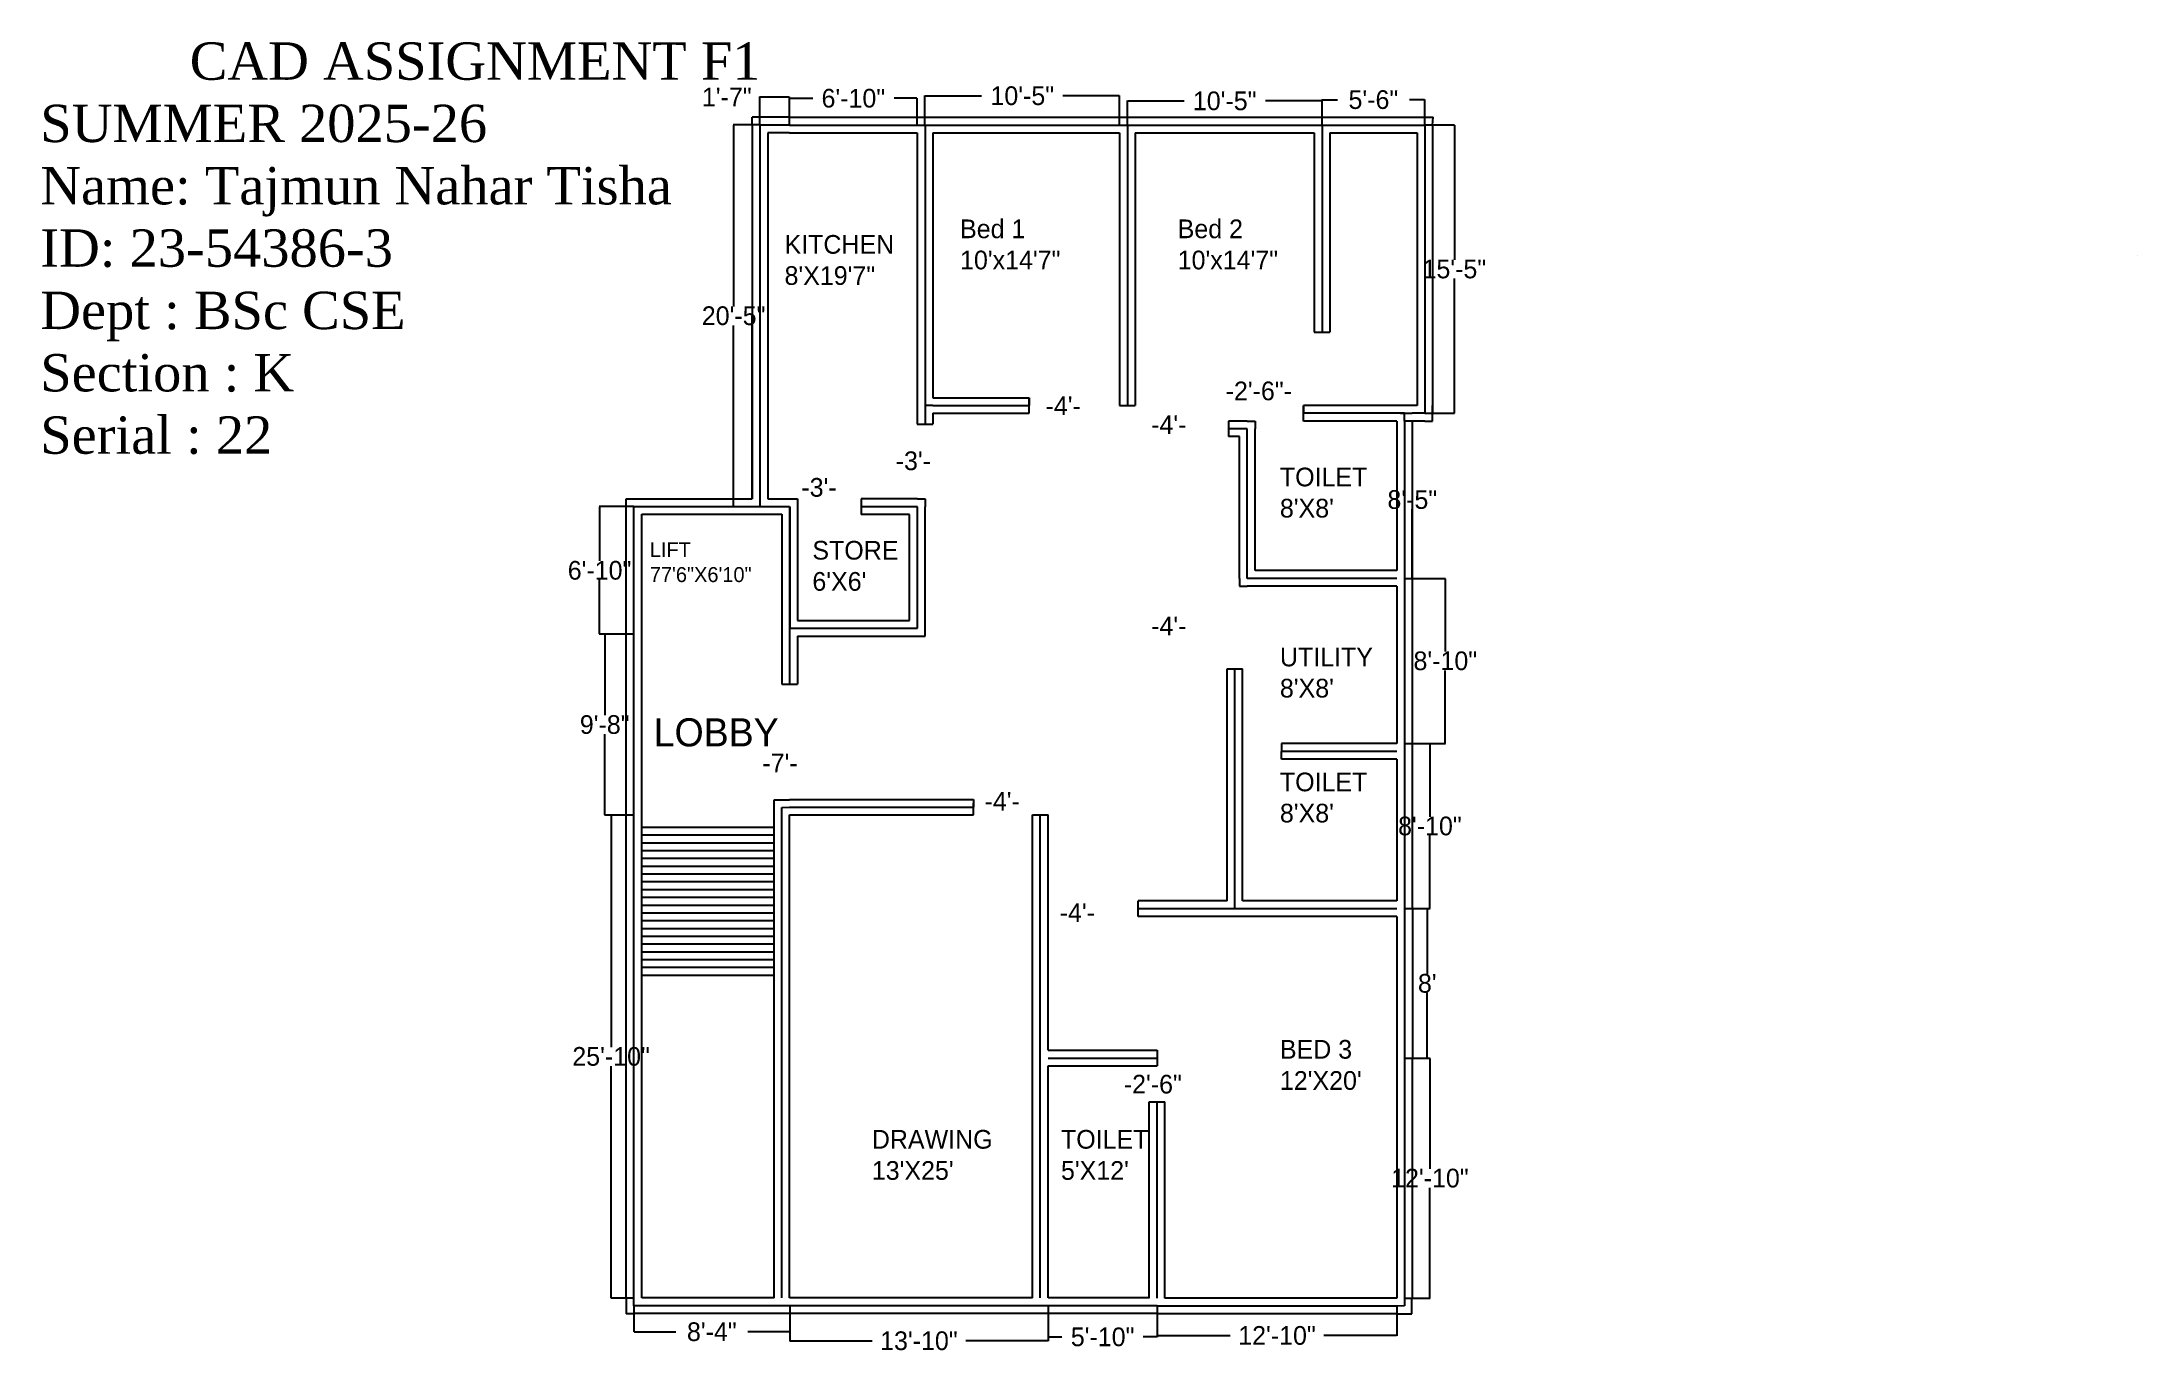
# Model space of a CAD drawing. Header units: inches. Extents: x 29 to 1375, y -263 to 579.
import ezdxf

# ---------------------------------------------------------------- set-up
doc = ezdxf.new("R2010")
doc.units = ezdxf.units.IN
doc.header["$MEASUREMENT"] = 0
doc.dimstyles.get("Standard").update_dxf_attribs({"dimtxt": 12, "dimasz": 0.18, "dimexe": 0.18, "dimexo": 0.0625, "dimgap": 0.09, "dimtad": 0, "dimtih": 1, "dimtoh": 1, "dimdec": 4, "dimzin": 0, "dimdsep": 46, "dimlunit": 4, "dimtxsty": 'Standard', "dimcen": 0.09, "dimadec": 0, "dimazin": 0, "dimtfac": 1, "dimtdec": 4, "dimtofl": 0, "dimtmove": 0, "dimatfit": 3, "dimfxl": 1, "dimtolj": 1, "dimtzin": 0, "dimarcsym": 0})

# ---------------------------------------------------------------- blocks, each defined once
blk = doc.blocks.new('*D30')
at = {"color": 0, "lineweight": -2}
for p, q in [((509.6, 525.4), (509.6, 542.6)), ((509.8, 542.5), (524.5, 542.5)), ((591.4, 542.5), (576.7, 542.5)), ((591.6, 525.4), (591.6, 542.6))]:
    blk.add_line(p, q, dxfattribs=at)
at = {"color": 0}
for points in [[(509.8, 542.5), (509.8, 542.4), (509.6, 542.5)], [(591.4, 542.5), (591.4, 542.4), (591.6, 542.5)]]:
    blk.add_solid(points, dxfattribs=at)
at = {"layer": 'Defpoints', "color": 0}
for p in [(591.6, 542.5), (509.6, 525.4), (591.6, 525.4)]:
    blk.add_point(p, dxfattribs=at)
at = {"color": 0, "insert": (550.6, 542.5), "char_height": 12, "attachment_point": 5}
blk.add_mtext('\\A1;6\'-10"', dxfattribs=at)
blk = doc.blocks.new('*D31')
at = {"color": 0, "lineweight": -2}
for p, q in [((490.6, 543.3), (490.4, 543.3)), ((490.6, 525.4), (490.6, 543.5)), ((509.4, 543.3), (490.8, 543.3)), ((509.6, 525.4), (509.6, 543.5))]:
    blk.add_line(p, q, dxfattribs=at)
at = {"color": 0}
for points in [[(490.8, 543.3), (490.8, 543.3), (490.6, 543.3)], [(509.4, 543.3), (509.4, 543.3), (509.6, 543.3)]]:
    blk.add_solid(points, dxfattribs=at)
at = {"layer": 'Defpoints', "color": 0}
for p in [(490.6, 543.3), (490.6, 525.4), (509.6, 525.4)]:
    blk.add_point(p, dxfattribs=at)
at = {"color": 0, "insert": (469.3, 543.3), "char_height": 12, "attachment_point": 5}
blk.add_mtext('\\A1;1\'-7"', dxfattribs=at)
blk = doc.blocks.new('*D32')
at = {"color": 0, "lineweight": -2}
for p, q in [((490.5, 525.4), (473.5, 525.4)), ((473.7, 525.2), (473.7, 408.9)), ((473.7, 280.5), (473.7, 396.8)), ((490.5, 280.4), (473.5, 280.4))]:
    blk.add_line(p, q, dxfattribs=at)
at = {"color": 0}
for points in [[(473.7, 525.2), (473.7, 525.2), (473.7, 525.4)], [(473.7, 280.5), (473.7, 280.5), (473.7, 280.4)]]:
    blk.add_solid(points, dxfattribs=at)
at = {"layer": 'Defpoints', "color": 0}
for p in [(490.6, 525.4), (473.7, 280.4), (490.6, 280.4)]:
    blk.add_point(p, dxfattribs=at)
at = {"color": 0, "insert": (473.7, 402.9), "char_height": 12, "attachment_point": 5}
blk.add_mtext('\\A1;20\'-5"', dxfattribs=at)
blk = doc.blocks.new('*D33')
at = {"color": 0, "lineweight": -2}
for p, q in [((596.6, 525.4), (596.6, 544.3)), ((596.8, 544.1), (633, 544.1)), ((721.4, 544.1), (685.2, 544.1)), ((721.6, 525.4), (721.6, 544.3))]:
    blk.add_line(p, q, dxfattribs=at)
at = {"color": 0}
for points in [[(596.8, 544.1), (596.8, 544.1), (596.6, 544.1)], [(721.4, 544.1), (721.4, 544.1), (721.6, 544.1)]]:
    blk.add_solid(points, dxfattribs=at)
at = {"layer": 'Defpoints', "color": 0}
for p in [(721.6, 544.1), (596.6, 525.4), (721.6, 525.4)]:
    blk.add_point(p, dxfattribs=at)
at = {"color": 0, "insert": (659.1, 544.1), "char_height": 12, "attachment_point": 5}
blk.add_mtext('\\A1;10\'-5"', dxfattribs=at)
blk = doc.blocks.new('*D34')
at = {"color": 0, "lineweight": -2}
for p, q in [((726.6, 525.4), (726.6, 541)), ((726.8, 540.8), (763, 540.8)), ((851.4, 540.8), (815.2, 540.8)), ((851.6, 525.4), (851.6, 541))]:
    blk.add_line(p, q, dxfattribs=at)
at = {"color": 0}
for points in [[(726.8, 540.8), (726.8, 540.8), (726.6, 540.8)], [(851.4, 540.8), (851.4, 540.8), (851.6, 540.8)]]:
    blk.add_solid(points, dxfattribs=at)
at = {"layer": 'Defpoints', "color": 0}
for p in [(851.6, 540.8), (726.6, 525.4), (851.6, 525.4)]:
    blk.add_point(p, dxfattribs=at)
at = {"color": 0, "insert": (789.1, 540.8), "char_height": 12, "attachment_point": 5}
blk.add_mtext('\\A1;10\'-5"', dxfattribs=at)
blk = doc.blocks.new('*D35')
at = {"color": 0, "lineweight": -2}
for p, q in [((851.6, 525.4), (851.6, 541.8)), ((851.8, 541.6), (861.5, 541.6)), ((917.4, 541.6), (907.7, 541.6)), ((917.6, 525.4), (917.6, 541.8))]:
    blk.add_line(p, q, dxfattribs=at)
at = {"color": 0}
for points in [[(851.8, 541.7), (851.8, 541.6), (851.6, 541.6)], [(917.4, 541.7), (917.4, 541.6), (917.6, 541.6)]]:
    blk.add_solid(points, dxfattribs=at)
at = {"layer": 'Defpoints', "color": 0}
for p in [(917.6, 541.6), (851.6, 525.4), (917.6, 525.4)]:
    blk.add_point(p, dxfattribs=at)
at = {"color": 0, "insert": (884.6, 541.6), "char_height": 12, "attachment_point": 5}
blk.add_mtext('\\A1;5\'-6"', dxfattribs=at)
blk = doc.blocks.new('*D36')
at = {"color": 0, "lineweight": -2}
for p, q in [((917.7, 525.4), (936.8, 525.4)), ((936.6, 525.2), (936.6, 438.9)), ((936.6, 340.5), (936.6, 426.8)), ((917.7, 340.4), (936.8, 340.4))]:
    blk.add_line(p, q, dxfattribs=at)
at = {"color": 0}
for points in [[(936.6, 525.2), (936.7, 525.2), (936.6, 525.4)], [(936.6, 340.5), (936.7, 340.5), (936.6, 340.4)]]:
    blk.add_solid(points, dxfattribs=at)
at = {"layer": 'Defpoints', "color": 0}
for p in [(917.6, 525.4), (917.6, 340.4), (936.6, 340.4)]:
    blk.add_point(p, dxfattribs=at)
at = {"color": 0, "insert": (936.6, 432.9), "char_height": 12, "attachment_point": 5}
blk.add_mtext('\\A1;15\'-5"', dxfattribs=at)
blk = doc.blocks.new('*D37')
at = {"color": 0, "lineweight": -2}
for p, q in [((904.7, 335.4), (909.8, 335.4)), ((909.6, 335.2), (909.6, 290.9)), ((909.6, 234.5), (909.6, 278.8)), ((904.7, 234.4), (909.8, 234.4))]:
    blk.add_line(p, q, dxfattribs=at)
at = {"color": 0}
for points in [[(909.6, 335.2), (909.6, 335.2), (909.6, 335.4)], [(909.6, 234.5), (909.6, 234.5), (909.6, 234.4)]]:
    blk.add_solid(points, dxfattribs=at)
at = {"layer": 'Defpoints', "color": 0}
for p in [(904.6, 335.4), (904.6, 234.4), (909.6, 234.4)]:
    blk.add_point(p, dxfattribs=at)
at = {"color": 0, "insert": (909.6, 284.9), "char_height": 12, "attachment_point": 5}
blk.add_mtext('\\A1;8\'-5"', dxfattribs=at)
blk = doc.blocks.new('*D38')
at = {"color": 0, "lineweight": -2}
for p, q in [((904.7, 234.4), (931, 234.4)), ((930.8, 234.2), (930.8, 187.4)), ((930.8, 128.5), (930.8, 175.3)), ((904.7, 128.4), (931, 128.4))]:
    blk.add_line(p, q, dxfattribs=at)
at = {"color": 0}
for points in [[(930.8, 234.2), (930.9, 234.2), (930.8, 234.4)], [(930.8, 128.5), (930.9, 128.5), (930.8, 128.4)]]:
    blk.add_solid(points, dxfattribs=at)
at = {"layer": 'Defpoints', "color": 0}
for p in [(904.6, 234.4), (904.6, 128.4), (930.8, 128.4)]:
    blk.add_point(p, dxfattribs=at)
at = {"color": 0, "insert": (930.8, 181.4), "char_height": 12, "attachment_point": 5}
blk.add_mtext('\\A1;8\'-10"', dxfattribs=at)
blk = doc.blocks.new('*D39')
at = {"color": 0, "lineweight": -2}
for p, q in [((904.7, 128.4), (921.1, 128.4)), ((920.9, 128.2), (920.9, 81.4)), ((920.9, 22.5), (920.9, 69.3)), ((904.7, 22.4), (921.1, 22.4))]:
    blk.add_line(p, q, dxfattribs=at)
at = {"color": 0}
for points in [[(920.9, 128.2), (920.9, 128.2), (920.9, 128.4)], [(920.9, 22.5), (920.9, 22.5), (920.9, 22.4)]]:
    blk.add_solid(points, dxfattribs=at)
at = {"layer": 'Defpoints', "color": 0}
for p in [(904.6, 128.4), (904.6, 22.4), (920.9, 22.4)]:
    blk.add_point(p, dxfattribs=at)
at = {"color": 0, "insert": (920.9, 75.4), "char_height": 12, "attachment_point": 5}
blk.add_mtext('\\A1;8\'-10"', dxfattribs=at)
blk = doc.blocks.new('*D40')
at = {"color": 0, "lineweight": -2}
for p, q in [((904.7, 22.4), (919.4, 22.4)), ((919.2, 22.2), (919.2, -19.6)), ((919.2, -73.5), (919.2, -31.7)), ((904.7, -73.6), (919.4, -73.6))]:
    blk.add_line(p, q, dxfattribs=at)
at = {"color": 0}
for points in [[(919.2, 22.2), (919.3, 22.2), (919.2, 22.4)], [(919.2, -73.5), (919.3, -73.5), (919.2, -73.6)]]:
    blk.add_solid(points, dxfattribs=at)
at = {"layer": 'Defpoints', "color": 0}
for p in [(904.7, 22.4), (919.2, 22.4), (904.7, -73.6)]:
    blk.add_point(p, dxfattribs=at)
at = {"color": 0, "insert": (919.2, -25.6), "char_height": 12, "attachment_point": 5}
blk.add_mtext("\\A1;8'", dxfattribs=at)
blk = doc.blocks.new('*D41')
at = {"color": 0, "lineweight": -2}
for p, q in [((904.7, -73.6), (921.1, -73.6)), ((920.9, -73.8), (920.9, -144.6)), ((920.9, -227.5), (920.9, -156.7)), ((904.7, -227.6), (921.1, -227.6))]:
    blk.add_line(p, q, dxfattribs=at)
at = {"color": 0}
for points in [[(920.9, -73.8), (920.9, -73.8), (920.9, -73.6)], [(920.9, -227.5), (920.9, -227.5), (920.9, -227.6)]]:
    blk.add_solid(points, dxfattribs=at)
at = {"layer": 'Defpoints', "color": 0}
for p in [(904.6, -73.6), (904.6, -227.6), (920.9, -227.6)]:
    blk.add_point(p, dxfattribs=at)
at = {"color": 0, "insert": (920.9, -150.6), "char_height": 12, "attachment_point": 5}
blk.add_mtext('\\A1;12\'-10"', dxfattribs=at)
blk = doc.blocks.new('*D42')
at = {"color": 0, "lineweight": -2}
for p, q in [((745.7, -232.7), (745.7, -251.8)), ((899.7, -232.7), (899.7, -251.8)), ((745.9, -251.6), (792.6, -251.6)), ((899.5, -251.6), (852.8, -251.6))]:
    blk.add_line(p, q, dxfattribs=at)
at = {"color": 0}
for points in [[(745.9, -251.6), (745.9, -251.7), (745.7, -251.6)], [(899.5, -251.6), (899.5, -251.7), (899.7, -251.6)]]:
    blk.add_solid(points, dxfattribs=at)
at = {"layer": 'Defpoints', "color": 0}
for p in [(745.7, -232.6), (899.7, -232.6), (899.7, -251.6)]:
    blk.add_point(p, dxfattribs=at)
at = {"color": 0, "insert": (822.7, -251.6), "char_height": 12, "attachment_point": 5}
blk.add_mtext('\\A1;12\'-10"', dxfattribs=at)
blk = doc.blocks.new('*D43')
at = {"color": 0, "lineweight": -2}
for p, q in [((675.7, -232.5), (675.7, -252.7)), ((745.7, -232.5), (745.7, -252.7)), ((675.9, -252.5), (684.6, -252.5)), ((745.5, -252.5), (736.8, -252.5))]:
    blk.add_line(p, q, dxfattribs=at)
at = {"color": 0}
for points in [[(675.9, -252.4), (675.9, -252.5), (675.7, -252.5)], [(745.5, -252.4), (745.5, -252.5), (745.7, -252.5)]]:
    blk.add_solid(points, dxfattribs=at)
at = {"layer": 'Defpoints', "color": 0}
for p in [(675.7, -232.5), (745.7, -232.5), (745.7, -252.5)]:
    blk.add_point(p, dxfattribs=at)
at = {"color": 0, "insert": (710.7, -252.5), "char_height": 12, "attachment_point": 5}
blk.add_mtext('\\A1;5\'-10"', dxfattribs=at)
blk = doc.blocks.new('*D44')
at = {"color": 0, "lineweight": -2}
for p, q in [((509.7, -232.5), (509.7, -255.1)), ((675.7, -232.5), (675.7, -255.1)), ((509.9, -255), (562.6, -255)), ((675.5, -255), (622.8, -255))]:
    blk.add_line(p, q, dxfattribs=at)
at = {"color": 0}
for points in [[(509.9, -254.9), (509.9, -255), (509.7, -255)], [(675.5, -254.9), (675.5, -255), (675.7, -255)]]:
    blk.add_solid(points, dxfattribs=at)
at = {"layer": 'Defpoints', "color": 0}
for p in [(509.7, -232.5), (675.7, -232.5), (675.7, -255)]:
    blk.add_point(p, dxfattribs=at)
at = {"color": 0, "insert": (592.7, -255), "char_height": 12, "attachment_point": 5}
blk.add_mtext('\\A1;13\'-10"', dxfattribs=at)
blk = doc.blocks.new('*D45')
at = {"color": 0, "lineweight": -2}
for p, q in [((409.7, -232.5), (409.7, -249.3)), ((509.7, -232.5), (509.7, -249.3)), ((409.9, -249.2), (436.6, -249.2)), ((509.5, -249.2), (482.8, -249.2))]:
    blk.add_line(p, q, dxfattribs=at)
at = {"color": 0}
for points in [[(409.9, -249.1), (409.9, -249.2), (409.7, -249.2)], [(509.5, -249.1), (509.5, -249.2), (509.7, -249.2)]]:
    blk.add_solid(points, dxfattribs=at)
at = {"layer": 'Defpoints', "color": 0}
for p in [(409.7, -232.5), (509.7, -232.5), (509.7, -249.2)]:
    blk.add_point(p, dxfattribs=at)
at = {"color": 0, "insert": (459.7, -249.2), "char_height": 12, "attachment_point": 5}
blk.add_mtext('\\A1;8\'-4"', dxfattribs=at)
blk = doc.blocks.new('*D46')
at = {"color": 0, "lineweight": -2}
for p, q in [((409.6, 82.5), (394.9, 82.5)), ((395, 82.4), (395, -66.4)), ((395, -227.3), (395, -78.6)), ((409.6, -227.5), (394.9, -227.5))]:
    blk.add_line(p, q, dxfattribs=at)
at = {"color": 0}
for points in [[(395, 82.4), (395.1, 82.4), (395, 82.5)], [(395, -227.3), (395.1, -227.3), (395, -227.5)]]:
    blk.add_solid(points, dxfattribs=at)
at = {"layer": 'Defpoints', "color": 0}
for p in [(409.7, 82.5), (395, -227.5), (409.7, -227.5)]:
    blk.add_point(p, dxfattribs=at)
at = {"color": 0, "insert": (395, -72.5), "char_height": 12, "attachment_point": 5}
blk.add_mtext('\\A1;25\'-10"', dxfattribs=at)
blk = doc.blocks.new('*D47')
at = {"color": 0, "lineweight": -2}
for p, q in [((409.6, 280.5), (387.4, 280.5)), ((387.6, 280.4), (387.6, 245.6)), ((387.6, 198.7), (387.6, 233.4)), ((409.6, 198.5), (387.4, 198.5))]:
    blk.add_line(p, q, dxfattribs=at)
at = {"color": 0}
for points in [[(387.6, 280.4), (387.6, 280.4), (387.6, 280.5)], [(387.6, 198.7), (387.6, 198.7), (387.6, 198.5)]]:
    blk.add_solid(points, dxfattribs=at)
at = {"layer": 'Defpoints', "color": 0}
for p in [(387.6, 280.5), (409.7, 280.5), (409.7, 198.5)]:
    blk.add_point(p, dxfattribs=at)
at = {"color": 0, "insert": (387.6, 239.5), "char_height": 12, "attachment_point": 5}
blk.add_mtext('\\A1;6\'-10"', dxfattribs=at)
blk = doc.blocks.new('*D48')
at = {"color": 0, "lineweight": -2}
for p, q in [((409.6, 198.5), (390.7, 198.5)), ((390.9, 198.4), (390.9, 146.6)), ((390.9, 82.7), (390.9, 134.4)), ((409.6, 82.5), (390.7, 82.5))]:
    blk.add_line(p, q, dxfattribs=at)
at = {"color": 0}
for points in [[(390.9, 198.4), (390.9, 198.4), (390.9, 198.5)], [(390.9, 82.7), (390.9, 82.7), (390.9, 82.5)]]:
    blk.add_solid(points, dxfattribs=at)
at = {"layer": 'Defpoints', "color": 0}
for p in [(409.7, 198.5), (390.9, 82.5), (409.7, 82.5)]:
    blk.add_point(p, dxfattribs=at)
at = {"color": 0, "insert": (390.9, 140.5), "char_height": 12, "attachment_point": 5}
blk.add_mtext('\\A1;9\'-8"', dxfattribs=at)

msp = doc.modelspace()

# ---------------------------------------------------------------- linework, layer by layer
for p, q in [((509.61077, 530.35813), (485.61077, 530.35813)), ((485.61077, 525.35813), (485.61077, 530.35813)), ((485.61077, 525.35813), (485.61077, 285.53813)), ((509.61077, 530.35813), (591.61077, 530.35813)), ((509.61077, 530.35813), (591.61077, 530.35813)), ((509.61077, 525.35813), (591.61077, 525.35813)), ((509.61077, 525.35813), (591.61077, 525.35813)), ((591.61077, 525.35813), (596.61077, 525.35813)), ((721.61077, 530.35813), (851.61077, 530.35813)), ((851.61077, 530.35813), (917.61077, 530.35813)), ((851.61077, 525.35813), (851.61077, 453.35813)), ((917.61077, 530.35813), (922.96411, 530.35813)), ((922.61077, 525.35813), (922.61077, 340.35813)), ((509.61077, 520.35813), (495.61077, 520.35813)), ((495.61077, 520.35813), (495.61077, 285.53813)), ((509.61077, 520.35813), (591.61077, 520.35813)), ((591.61077, 520.35813), (591.61077, 405.35813)), ((591.61077, 520.35813), (591.61077, 345.35813)), ((601.61077, 520.35813), (721.61077, 520.35813)), ((601.61077, 520.35813), (601.61077, 350.35813)), ((721.61077, 520.35813), (721.61077, 345.35813)), ((731.61077, 520.35813), (846.61077, 520.35813)), ((731.61077, 520.35813), (731.61077, 345.35813)), ((846.61077, 520.35813), (846.61077, 392.35813)), ((856.61077, 520.35813), (856.61077, 392.35813)), ((856.61077, 520.35813), (912.61077, 520.35813)), ((912.61077, 520.35813), (912.61077, 345.35813)), ((1375.10665, 441.37664), (1375.10665, 441.37664)), ((485.61077, 285.53813), (485.61077, 402.85813)), ((601.61077, 350.35813), (663.61077, 350.35813)), ((601.61077, 350.35813), (663.61077, 350.35813)), ((601.61077, 350.35813), (663.61077, 350.35813)), ((591.61077, 345.35813), (591.61077, 333.35813)), ((601.61077, 340.35813), (601.61077, 333.35813)), ((601.61077, 340.35813), (663.61077, 340.35813)), ((899.61077, 345.35813), (839.61077, 345.35813)), ((912.61077, 345.35813), (899.61077, 345.35813)), ((904.61077, 340.35813), (899.61077, 340.35813)), ((917.61077, 340.35813), (909.61077, 340.35813)), ((922.61077, 335.35813), (922.61077, 345.35813)), ((803.61077, 335.35813), (791.61077, 335.35813)), ((803.61077, 330.35813), (791.61077, 330.35813)), ((798.61077, 325.35813), (791.61077, 325.35813)), ((798.61077, 325.35813), (791.61077, 325.35813)), ((798.61077, 325.35813), (791.61077, 325.35813)), ((798.61077, 325.35813), (791.61077, 325.35813)), ((798.61077, 325.35813), (791.61077, 325.35813)), ((798.61077, 234.35813), (798.61077, 325.35813)), ((808.61077, 239.35813), (808.61077, 330.35813)), ((899.61077, 335.35813), (839.61077, 335.35813)), ((899.61077, 335.35813), (899.61077, 239.35813)), ((917.61077, 335.35813), (909.61077, 335.35813)), ((909.61077, 335.35813), (909.61077, 234.35813)), ((917.61077, 335.35813), (922.61077, 335.35813)), ((404.67327, 285.50406), (409.67327, 285.53813)), ((404.67327, 280.53813), (404.67327, 285.50406)), ((409.67327, 285.53813), (485.61077, 285.53813)), ((495.61077, 285.53813), (509.67327, 285.53813)), ((509.67327, 285.53813), (514.73515, 285.53813)), ((514.73515, 285.53813), (514.73515, 280.53813)), ((591.70327, 285.35813), (555.70327, 285.35813)), ((591.70327, 285.35813), (596.77013, 285.35813)), ((596.77013, 285.35813), (596.70327, 280.35813)), ((404.67327, 198.53813), (404.67327, 280.53813)), ((414.67327, 275.53813), (504.70327, 275.53813)), ((414.67327, 198.53813), (414.67327, 275.53813)), ((485.61077, 280.35813), (485.61077, 280.53813)), ((485.61077, 280.53813), (485.61077, 280.35813)), ((495.61077, 280.53813), (495.61077, 280.35813)), ((504.67327, 275.53813), (504.67327, 166.53813)), ((504.70327, 275.53813), (504.70327, 202.35813)), ((509.67327, 280.53813), (509.67327, 198.53813)), ((514.67327, 280.53813), (514.67327, 207.35813)), ((514.67327, 280.53813), (514.67327, 207.35813)), ((586.70327, 275.35813), (555.70327, 275.35813)), ((586.70327, 275.35813), (555.70327, 275.35813)), ((586.70327, 207.35813), (586.70327, 275.35813)), ((586.70327, 207.35813), (586.70327, 275.35813)), ((591.70327, 202.35813), (591.70327, 280.35813)), ((596.70327, 202.35813), (596.70327, 280.35813)), ((899.61077, 229.35813), (803.61077, 229.35813)), ((899.61077, 239.35813), (808.61077, 239.35813)), ((899.61077, 229.35813), (899.61077, 128.35813)), ((909.61077, 234.35813), (909.61077, 128.35813)), ((514.67327, 207.35813), (586.70327, 207.35813)), ((514.67327, 207.35813), (586.70327, 207.35813)), ((514.67327, 207.35813), (586.70327, 207.35813)), ((514.67327, 207.35813), (586.70327, 207.35813)), ((596.77013, 197.35813), (596.70327, 202.35813)), ((404.67327, 82.53813), (404.67327, 198.53813)), ((414.67327, 82.53813), (414.67327, 198.53813)), ((514.67327, 197.35813), (591.70327, 197.35813)), ((514.67327, 197.35813), (514.67327, 166.53813)), ((514.67327, 197.35813), (514.67327, 166.53813)), ((591.70327, 197.35813), (596.77013, 197.35813)), ((790.61077, 27.35813), (790.61077, 176.35813)), ((800.61077, 27.35813), (800.61077, 176.35813)), ((899.61077, 128.35813), (825.61077, 128.35813)), ((909.61077, 128.35813), (909.61077, 22.35813)), ((899.61077, 118.35813), (825.61077, 118.35813)), ((899.61077, 118.35813), (899.61077, 27.35813)), ((404.67327, -227.46187), (404.67327, 82.53813)), ((409.67327, -227.46187), (409.67327, 82.53813)), ((414.67327, -227.46187), (414.67327, 82.53813)), ((509.67327, 92.53813), (627.67327, 92.53813)), ((509.67327, 87.53813), (627.67327, 87.53813)), ((509.67327, 82.53813), (627.67327, 82.53813)), ((665.67327, -227.46187), (665.67327, 82.53813)), ((675.67327, -68.46187), (675.67327, 82.53813)), ((499.67327, 74.53813), (414.67327, 74.53813)), ((499.67327, 69.53813), (414.67327, 69.53813)), ((499.67327, 69.53813), (414.67327, 69.53813)), ((499.67327, 69.53813), (414.67327, 69.53813)), ((499.67327, 64.53813), (414.67327, 64.53813)), ((499.67327, 64.53813), (414.67327, 64.53813)), ((499.67327, 64.53813), (414.67327, 64.53813)), ((499.67327, 59.53813), (414.67327, 59.53813)), ((499.67327, 54.53813), (414.67327, 54.53813)), ((499.67327, 49.53813), (414.67327, 49.53813)), ((499.67327, 44.53813), (414.67327, 44.53813)), ((499.67327, 39.53813), (414.67327, 39.53813)), ((499.67327, 34.53813), (414.67327, 34.53813)), ((499.67327, 29.53813), (414.67327, 29.53813)), ((790.61077, 27.35813), (733.61077, 27.35813)), ((899.61077, 27.35813), (800.61077, 27.35813)), ((499.67327, 24.53813), (414.67327, 24.53813)), ((499.67327, 19.53813), (414.67327, 19.53813)), ((499.67327, 14.53813), (414.67327, 14.53813)), ((499.67327, 14.53813), (414.67327, 14.53813)), ((499.67327, 14.53813), (414.67327, 14.53813)), ((499.67327, 14.53813), (414.67327, 14.53813)), ((499.67327, 14.53813), (414.67327, 14.53813)), ((499.67327, 14.53813), (414.67327, 14.53813)), ((899.61077, 17.35813), (733.61077, 17.35813)), ((899.61077, 17.35813), (733.61077, 17.35813)), ((899.61077, 22.35813), (795.61077, 22.35813)), ((899.61077, 17.35813), (899.61077, -217.64187)), ((909.67327, 22.35813), (909.67327, -73.64187)), ((499.67327, 9.53813), (414.67327, 9.53813)), ((499.67327, 4.53813), (414.67327, 4.53813)), ((499.67327, -0.46187), (414.67327, -0.46187)), ((499.67327, -5.46187), (414.67327, -5.46187)), ((499.67327, -10.46187), (414.67327, -10.46187)), ((499.67327, -15.46187), (414.67327, -15.46187)), ((499.67327, -20.46187), (414.67327, -20.46187)), ((675.67327, -68.46187), (745.67327, -68.46187)), ((675.67327, -68.46187), (745.67327, -68.46187)), ((675.67327, -227.46187), (675.67327, -78.46187)), ((675.67327, -227.46187), (675.67327, -78.46187)), ((675.67327, -78.46187), (745.67327, -78.46187)), ((899.61077, -73.64187), (899.61077, -227.64187)), ((909.61077, -73.64187), (909.61077, -227.64187)), ((740.67327, -227.64187), (740.67327, -101.64187)), ((750.67327, -227.64187), (750.67327, -101.64187)), ((499.67327, -227.46187), (414.67327, -227.46187)), ((499.67327, -227.46187), (414.67327, -227.46187)), ((665.67327, -227.46187), (509.67327, -227.46187)), ((740.67327, -227.46187), (675.67327, -227.46187)), ((899.67327, -227.64187), (750.67327, -227.64187)), ((509.67327, -237.46187), (409.67327, -237.46187)), ((675.67327, -237.46187), (509.67327, -237.46187)), ((745.67327, -237.46187), (675.67327, -237.46187)), ((899.67327, -237.64187), (745.67327, -237.64187)), ((899.67327, -232.64187), (750.67327, -232.64187))]:
    msp.add_line(p, q)
at = {"color": 5}
for p, q in [((509.61077, 525.35813), (490.61077, 525.35813)), ((490.61077, 525.35813), (490.61077, 280.35813)), ((509.61077, 525.35813), (591.61077, 525.35813)), ((596.61077, 530.35813), (721.61077, 530.35813)), ((596.61077, 525.35813), (721.61077, 525.35813)), ((596.61077, 525.35813), (596.61077, 350.35813)), ((726.61077, 525.35813), (851.61077, 525.35813)), ((726.61077, 525.35813), (726.61077, 345.35813)), ((726.61077, 525.35813), (726.61077, 345.35813)), ((851.61077, 525.35813), (917.61077, 525.35813)), ((851.61077, 525.35813), (851.61077, 392.35813)), ((917.61077, 525.35813), (917.61077, 340.35813)), ((721.61077, 520.35813), (721.61077, 405.35813)), ((601.61077, 345.35813), (596.61077, 345.35813)), ((596.61077, 340.35813), (596.61077, 333.35813)), ((601.61077, 345.35813), (663.61077, 345.35813)), ((899.61077, 340.35813), (839.61077, 340.35813)), ((902.11077, 340.35813), (909.61077, 340.35813)), ((904.61077, 335.35813), (904.61077, 340.35813)), ((803.61077, 330.35813), (791.61077, 330.35813)), ((803.61077, 234.35813), (803.61077, 330.35813)), ((904.61077, 335.35813), (904.61077, 234.35813)), ((409.67327, 198.53813), (409.67327, 280.53813)), ((409.67327, 280.53813), (509.67327, 280.53813)), ((509.67327, 280.53813), (509.67327, 166.53813)), ((509.70327, 280.35813), (509.70327, 202.35813)), ((591.70327, 280.35813), (555.70327, 280.35813)), ((591.70327, 202.35813), (591.70327, 280.35813)), ((899.61077, 234.35813), (803.61077, 234.35813)), ((904.61077, 234.35813), (904.61077, 128.35813)), ((509.70327, 202.35813), (591.70327, 202.35813)), ((409.67327, 82.53813), (409.67327, 198.53813)), ((795.61077, 22.35813), (795.61077, 176.35813)), ((899.61077, 123.35813), (825.61077, 123.35813)), ((904.61077, 128.35813), (904.61077, 22.35813)), ((409.67327, -227.46187), (409.67327, 82.53813)), ((504.67327, 87.36313), (509.67327, 87.53813)), ((504.67327, 82.53813), (504.67327, 87.36313)), ((504.67327, -227.46187), (504.67327, 82.53813)), ((504.67327, -227.46187), (504.67327, 82.53813)), ((509.67327, 87.53813), (627.67327, 87.53813)), ((670.67327, -227.46187), (670.67327, 82.53813)), ((899.61077, 22.35813), (733.61077, 22.35813)), ((904.67327, 22.35813), (904.67327, -73.64187)), ((675.67327, -73.46187), (745.67327, -73.46187)), ((904.61077, -73.64187), (904.61077, -227.64187)), ((745.67327, -227.64187), (745.67327, -101.64187)), ((509.67327, -232.46187), (409.67327, -232.46187)), ((675.67327, -232.46187), (509.67327, -232.46187)), ((745.67327, -232.46187), (675.67327, -232.46187)), ((899.67327, -232.64187), (745.67327, -232.64187))]:
    msp.add_line(p, q, dxfattribs=at)
at = {"color": 0}
for p, q in [((591.61077, 530.35813), (721.61077, 530.35813)), ((721.61077, 525.35813), (726.61077, 525.35813)), ((922.61077, 525.35813), (922.96411, 530.35813)), ((846.61077, 392.35813), (856.61077, 392.35813)), ((596.61077, 350.35813), (596.61077, 340.35813)), ((663.61077, 350.35813), (663.61077, 345.35813)), ((663.61077, 340.35813), (663.61077, 350.35813)), ((721.61077, 345.35813), (731.61077, 345.35813)), ((839.61077, 345.35813), (839.61077, 340.35813)), ((839.61077, 335.35813), (839.61077, 345.35813)), ((591.61077, 333.35813), (601.61077, 333.35813)), ((791.61077, 335.35813), (791.61077, 335.35813)), ((791.61077, 335.35813), (791.61077, 325.35813)), ((803.61077, 335.35813), (808.61077, 335.35813)), ((808.61077, 335.35813), (808.61077, 330.35813)), ((555.70327, 285.35813), (555.70327, 275.35813)), ((798.61077, 234.35813), (798.61077, 229.35813)), ((798.61077, 229.35813), (803.61077, 229.35813)), ((790.61077, 176.35813), (800.61077, 176.35813)), ((504.67327, 166.53813), (514.67327, 166.53813)), ((825.61077, 128.35813), (825.61077, 123.35813)), ((825.61077, 118.35813), (825.61077, 123.35813)), ((499.67327, 82.53813), (499.67327, 92.25223)), ((499.67327, 92.25223), (509.67327, 92.25223)), ((499.67327, -227.46187), (499.67327, 82.53813)), ((509.67327, -227.46187), (509.67327, 82.53813)), ((627.67327, 92.53813), (627.67327, 87.53813)), ((627.67327, 82.53813), (627.67327, 90.03813)), ((665.67327, 82.53813), (675.67327, 82.53813)), ((733.61077, 17.35813), (733.61077, 27.35813)), ((675.67327, -73.46187), (675.67327, -73.46187)), ((745.67327, -68.46187), (745.67327, -78.46187)), ((740.67327, -101.64187), (750.67327, -101.64187)), ((404.67327, -227.46187), (404.67327, -237.58284)), ((409.67327, -232.46187), (409.67327, -227.46187)), ((904.61077, -227.64187), (904.61077, -232.56765)), ((909.31838, -237.64187), (909.31838, -227.64187)), ((404.67327, -237.58284), (404.67327, -237.58284)), ((409.67327, -237.58284), (404.67327, -237.58284)), ((675.67327, -232.46187), (675.67327, -232.46187)), ((904.61077, -232.56765), (899.67327, -232.64187)), ((899.67327, -237.64187), (909.31838, -237.64187))]:
    msp.add_line(p, q, dxfattribs=at)
at = {"color": 4}
msp.add_line((922.61077, 345.35813), (922.61077, 345.35813), dxfattribs=at)

# ---------------------------------------------------------------- texts
at = {"insert": (28.37627, 578.42874), "char_height": 24, "attachment_point": 1}
msp.add_mtext('{\\fTimes New Roman|b0|i0|c0|p18;^ICAD ASSIGNMENT F1\\PSUMMER 2025-26\\PName: Tajmun Nahar Tisha\\PID: 23-54386-3^JDept : BSc CSE\\PSection : K\\PSerial : 22}', dxfattribs=at)
at = {"color": 0, "attachment_point": 1}
for s, insert, char_height in [('Bed 1^J10\'x14\'7"', (619.13067, 464.7345), 12), ('Bed 2^J10\'x14\'7"', (758.90999, 464.7345), 12), ('KITCHEN^J8\'X19\'7"', (506.39201, 454.76175), 12), ("-4'-", (674.04397, 351.16158), 12), ('-2\'-6"-', (789.69472, 360.71881), 12), ("-4'-", (741.85358, 339.11117), 12), ("-3'-", (577.78067, 315.87509), 12), ("-3'-", (517.20826, 298.80462), 12), ("TOILET^J8'X8'", (824.55634, 305.45312), 12), ('LIFT^J77\'6"X6\'10"', (419.86195, 257.61724), 9.6), ("STORE^J6'X6'", (524.28043, 258.44831), 12), ("-4'-", (741.85358, 209.88088), 12), ("UTILITY^J8'X8'", (824.55634, 189.93537), 12), ('LOBBY', (422.35802, 144.57618), 18), ("-7'-", (492.16447, 121.87177), 12), ("TOILET^J8'X8'", (824.55634, 109.73779), 12), ("-4'-", (634.85585, 97.35541), 12), ("-4'-", (683.11299, 25.884), 12), ("BED 3^J12'X20'", (824.55634, -61.87671), 12), ('-2\'-6"', (724.29796, -84.23185), 12), ("DRAWING^J13'X25'", (562.47013, -119.63559), 12), ("TOILET^J5'X12'", (683.94501, -119.63559), 12)]:
    msp.add_mtext(s, dxfattribs=dict(at, insert=insert, char_height=char_height))

# ---------------------------------------------------------------- dimensions: what is measured, and where the dimension line sits
at = {"color": 0}
for base, p1, p2, picture, middle in [((721.61077, 544.11711), (596.61077, 525.35813), (721.61077, 525.35813), '*D33', (659.11077, 544.11711)), ((490.61077, 543.28994), (509.61077, 525.35813), (490.61077, 525.35813), '*D31', (469.34077, 543.28994)), ((591.61077, 542.46278), (509.61077, 525.35813), (591.61077, 525.35813), '*D30', (550.61077, 542.46278)), ((851.61077, 540.80845), (726.61077, 525.35813), (851.61077, 525.35813), '*D34', (789.11077, 540.80845)), ((917.61077, 541.63562), (851.61077, 525.35813), (917.61077, 525.35813), '*D35', (884.61077, 541.63562)), ((509.67327, -249.16643), (409.67327, -232.46187), (509.67327, -232.46187), '*D45', (459.67327, -249.16643)), ((675.67327, -254.95658), (509.67327, -232.46187), (675.67327, -232.46187), '*D44', (592.67327, -254.95658)), ((745.67327, -252.47508), (675.67327, -232.46187), (745.67327, -232.46187), '*D43', (710.67327, -252.47508)), ((899.67327, -251.64792), (745.67327, -232.64187), (899.67327, -232.64187), '*D42', (822.67327, -251.64792))]:
    dim = msp.add_linear_dim(base=base, p1=p1, p2=p2, dimstyle='Standard', dxfattribs=at)
    dim.commit()
    dim.dimension.update_dxf_attribs({"geometry": picture, "text_midpoint": middle})
for base, p1, p2, picture, middle in [((473.71888, 280.35813), (490.61077, 525.35813), (490.61077, 280.35813), '*D32', (473.71888, 402.85813)), ((936.63603, 340.35813), (917.61077, 525.35813), (917.61077, 340.35813), '*D36', (936.63603, 432.85813)), ((909.61077, 234.35813), (904.61077, 335.35813), (904.61077, 234.35813), '*D37', (909.61077, 284.85813)), ((387.59475, 280.53813), (409.67327, 198.53813), (409.67327, 280.53813), '*D47', (387.59475, 239.53813)), ((930.83921, 128.35813), (904.61077, 234.35813), (904.61077, 128.35813), '*D38', (930.83921, 181.35813)), ((390.90722, 82.53813), (409.67327, 198.53813), (409.67327, 82.53813), '*D48', (390.90722, 140.53813)), ((920.90181, 22.35813), (904.61077, 128.35813), (904.61077, 22.35813), '*D39', (920.90181, 75.35813)), ((395.0478, -227.46187), (409.67327, 82.53813), (409.67327, -227.46187), '*D46', (395.0478, -72.46187)), ((919.24558, 22.35813), (904.67327, -73.64187), (904.67327, 22.35813), '*D40', (919.24558, -25.64187)), ((920.90181, -227.64187), (904.61077, -73.64187), (904.61077, -227.64187), '*D41', (920.90181, -150.64187))]:
    dim = msp.add_linear_dim(base=base, p1=p1, p2=p2, angle=90, dimstyle='Standard', dxfattribs=at)
    dim.commit()
    dim.dimension.update_dxf_attribs({"geometry": picture, "text_midpoint": middle})

doc.saveas('drawing.dxf')
